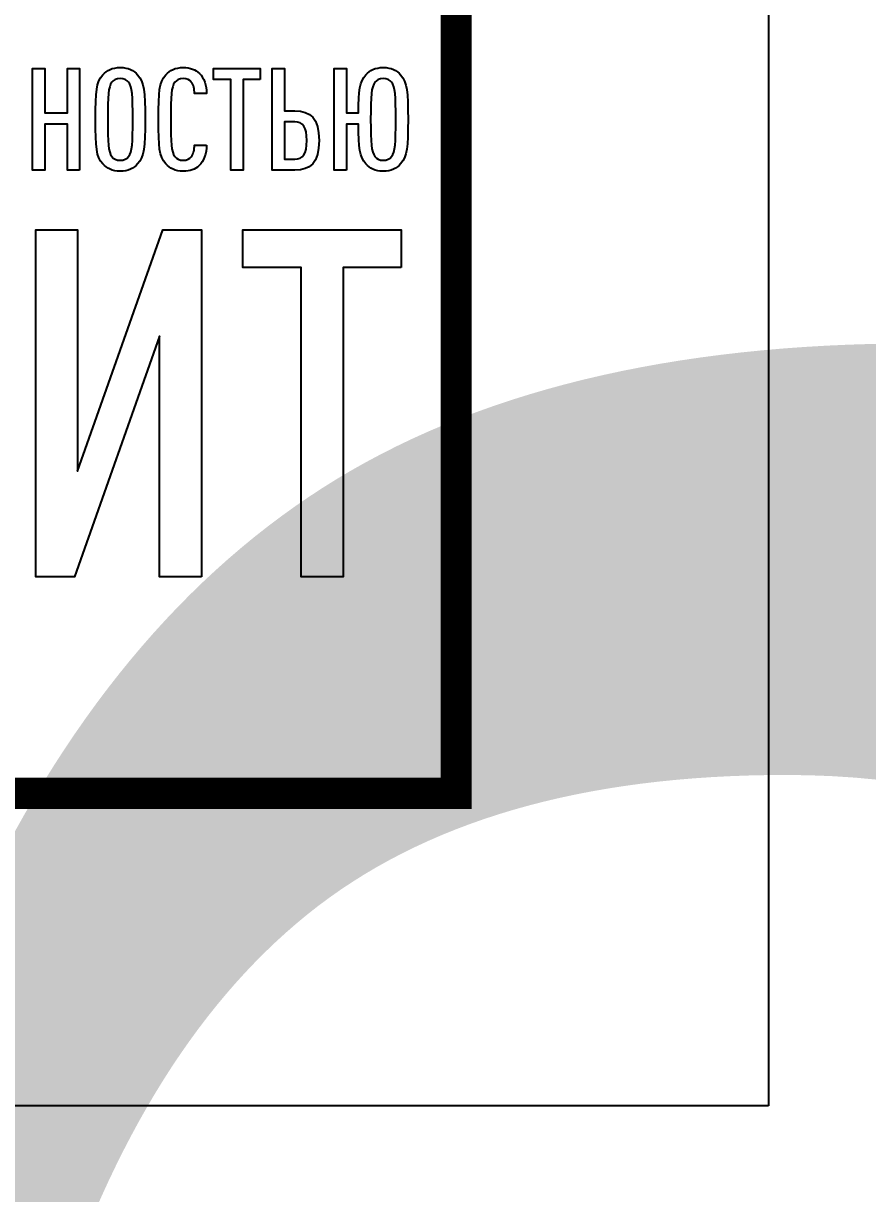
# Model space of a CAD drawing. Header units: metres. Extents: x 1563 to 4966, y -517 to 1463.
# Drawn here: x 2612.12 to 2625.62, y 821.35 to 840.07 of the extents above; entities that cross this region are included whole.
import ezdxf
from ezdxf.enums import TextEntityAlignment as Align

# ---------------------------------------------------------------- set-up
doc = ezdxf.new("R2018")
doc.units = ezdxf.units.M
doc.layers.add('layer 1', color=7, linetype='Continuous')
doc.layers.add('Форматы', color=7, linetype='Continuous')
doc.styles.get("Standard").update_dxf_attribs({"font": 'GOST Common.ttf'})

# ---------------------------------------------------------------- blocks, each defined once
blk = doc.blocks.new('Лого')
at = {"layer": 'layer 1', "color": 159}
for points, knots in [([(9.0238, 1.9399), (9.0238, 1.9399), (9.0238, 2.3015), (9.0238, 2.3015), (9.0238, 2.3015), (9.0238, 2.3015), (8.9801, 2.3015), (8.9801, 2.3015), (8.9801, 2.3015), (8.9801, 2.3015), (8.9801, 2.1436), (8.9801, 2.1436), (8.9801, 2.1436), (8.9801, 2.1436), (8.8998, 2.1436), (8.8998, 2.1436), (8.8998, 2.1436), (8.8998, 2.1436), (8.8998, 2.3015), (8.8998, 2.3015), (8.8998, 2.3015), (8.8998, 2.3015), (8.8561, 2.3015), (8.8561, 2.3015), (8.8561, 2.3015), (8.8561, 2.3015), (8.8561, 1.9399), (8.8561, 1.9399), (8.8561, 1.9399), (8.8561, 1.9399), (8.8998, 1.9399), (8.8998, 1.9399), (8.8998, 1.9399), (8.8998, 1.9399), (8.8998, 2.1039), (8.8998, 2.1039), (8.8998, 2.1039), (8.8998, 2.1039), (8.9801, 2.1039), (8.9801, 2.1039), (8.9801, 2.1039), (8.9801, 2.1039), (8.9801, 1.9399), (8.9801, 1.9399), (8.9801, 1.9399), (8.9801, 1.9399), (9.0238, 1.9399), (9.0238, 1.9399)], [0, 0, 0, 0, 0.076923, 0.076923, 0.076923, 0.076923, 0.153846, 0.153846, 0.153846, 0.153846, 0.230769, 0.230769, 0.230769, 0.230769, 0.307692, 0.307692, 0.307692, 0.307692, 0.384615, 0.384615, 0.384615, 0.384615, 0.461538, 0.461538, 0.461538, 0.461538, 0.538462, 0.538462, 0.538462, 0.538462, 0.615385, 0.615385, 0.615385, 0.615385, 0.692308, 0.692308, 0.692308, 0.692308, 0.769231, 0.769231, 0.769231, 0.769231, 0.846154, 0.846154, 0.846154, 0.846154, 1, 1, 1, 1]), ([(9.2569, 2.1207), (9.2569, 2.2208), (9.2538, 2.2533), (9.2305, 2.2792), (9.2305, 2.2792), (9.2163, 2.2949), (9.197, 2.3056), (9.1685, 2.3056), (9.1685, 2.3056), (9.1401, 2.3056), (9.1208, 2.2949), (9.1065, 2.2792), (9.1065, 2.2792), (9.0832, 2.2533), (9.0801, 2.2208), (9.0801, 2.1207), (9.0801, 2.1207), (9.0801, 2.0206), (9.0832, 1.9881), (9.1065, 1.9622), (9.1065, 1.9622), (9.1208, 1.9465), (9.1401, 1.9358), (9.1685, 1.9358), (9.1685, 1.9358), (9.197, 1.9358), (9.2163, 1.9465), (9.2305, 1.9622), (9.2305, 1.9622), (9.2538, 1.9881), (9.2569, 2.0206), (9.2569, 2.1207)], [0, 0, 0, 0, 0.111111, 0.111111, 0.111111, 0.111111, 0.222222, 0.222222, 0.222222, 0.222222, 0.333333, 0.333333, 0.333333, 0.333333, 0.444444, 0.444444, 0.444444, 0.444444, 0.555556, 0.555556, 0.555556, 0.555556, 0.666667, 0.666667, 0.666667, 0.666667, 0.777778, 0.777778, 0.777778, 0.777778, 1, 1, 1, 1]), ([(9.4763, 2.0293), (9.4763, 2.0293), (9.4331, 2.0293), (9.4331, 2.0293), (9.4331, 2.0293), (9.4326, 2.014), (9.4296, 1.9983), (9.4215, 1.9876), (9.4215, 1.9876), (9.4159, 1.9805), (9.4067, 1.9749), (9.393, 1.9749), (9.393, 1.9749), (9.3788, 1.9749), (9.3691, 1.9805), (9.363, 1.9886), (9.363, 1.9886), (9.3504, 2.0059), (9.3483, 2.0349), (9.3483, 2.1207), (9.3483, 2.1207), (9.3483, 2.2065), (9.3504, 2.2355), (9.363, 2.2528), (9.363, 2.2528), (9.3691, 2.2609), (9.3788, 2.2665), (9.393, 2.2665), (9.393, 2.2665), (9.4067, 2.2665), (9.4159, 2.2609), (9.4215, 2.2538), (9.4215, 2.2538), (9.4301, 2.2431), (9.4326, 2.2279), (9.4331, 2.2126), (9.4331, 2.2126), (9.4331, 2.2126), (9.4763, 2.2126), (9.4763, 2.2126), (9.4763, 2.2126), (9.4758, 2.2421), (9.4672, 2.268), (9.4504, 2.2843), (9.4504, 2.2843), (9.4362, 2.298), (9.4184, 2.3056), (9.393, 2.3056), (9.393, 2.3056), (9.3646, 2.3056), (9.3448, 2.2949), (9.331, 2.2792), (9.331, 2.2792), (9.3072, 2.2517), (9.3046, 2.2208), (9.3046, 2.1207), (9.3046, 2.1207), (9.3046, 2.0206), (9.3072, 1.9897), (9.331, 1.9622), (9.331, 1.9622), (9.3448, 1.9465), (9.3646, 1.9358), (9.393, 1.9358), (9.393, 1.9358), (9.4169, 1.9358), (9.4347, 1.9429), (9.4489, 1.9556), (9.4489, 1.9556), (9.4667, 1.9719), (9.4758, 1.9988), (9.4763, 2.0293)], [0, 0, 0, 0, 0.052632, 0.052632, 0.052632, 0.052632, 0.105263, 0.105263, 0.105263, 0.105263, 0.157895, 0.157895, 0.157895, 0.157895, 0.210526, 0.210526, 0.210526, 0.210526, 0.263158, 0.263158, 0.263158, 0.263158, 0.315789, 0.315789, 0.315789, 0.315789, 0.368421, 0.368421, 0.368421, 0.368421, 0.421053, 0.421053, 0.421053, 0.421053, 0.473684, 0.473684, 0.473684, 0.473684, 0.526316, 0.526316, 0.526316, 0.526316, 0.578947, 0.578947, 0.578947, 0.578947, 0.631579, 0.631579, 0.631579, 0.631579, 0.684211, 0.684211, 0.684211, 0.684211, 0.736842, 0.736842, 0.736842, 0.736842, 0.789474, 0.789474, 0.789474, 0.789474, 0.842105, 0.842105, 0.842105, 0.842105, 0.894737, 0.894737, 0.894737, 0.894737, 1, 1, 1, 1]), ([(9.6663, 2.2624), (9.6663, 2.2624), (9.6663, 2.3015), (9.6663, 2.3015), (9.6663, 2.3015), (9.6663, 2.3015), (9.5012, 2.3015), (9.5012, 2.3015), (9.5012, 2.3015), (9.5012, 2.3015), (9.5012, 2.2624), (9.5012, 2.2624), (9.5012, 2.2624), (9.5012, 2.2624), (9.5622, 2.2624), (9.5622, 2.2624), (9.5622, 2.2624), (9.5622, 2.2624), (9.5622, 1.9399), (9.5622, 1.9399), (9.5622, 1.9399), (9.5622, 1.9399), (9.6058, 1.9399), (9.6058, 1.9399), (9.6058, 1.9399), (9.6058, 1.9399), (9.6058, 2.2624), (9.6058, 2.2624), (9.6058, 2.2624), (9.6058, 2.2624), (9.6663, 2.2624), (9.6663, 2.2624)], [0, 0, 0, 0, 0.111111, 0.111111, 0.111111, 0.111111, 0.222222, 0.222222, 0.222222, 0.222222, 0.333333, 0.333333, 0.333333, 0.333333, 0.444444, 0.444444, 0.444444, 0.444444, 0.555556, 0.555556, 0.555556, 0.555556, 0.666667, 0.666667, 0.666667, 0.666667, 0.777778, 0.777778, 0.777778, 0.777778, 1, 1, 1, 1]), ([(9.8766, 2.0455), (9.8766, 2.1253), (9.8456, 2.1507), (9.7907, 2.1507), (9.7907, 2.1507), (9.7907, 2.1507), (9.7531, 2.1507), (9.7531, 2.1507), (9.7531, 2.1507), (9.7531, 2.1507), (9.7531, 2.3015), (9.7531, 2.3015), (9.7531, 2.3015), (9.7531, 2.3015), (9.7095, 2.3015), (9.7095, 2.3015), (9.7095, 2.3015), (9.7095, 2.3015), (9.7095, 1.9399), (9.7095, 1.9399), (9.7095, 1.9399), (9.7095, 1.9399), (9.7907, 1.9399), (9.7907, 1.9399), (9.7907, 1.9399), (9.8451, 1.9399), (9.8766, 1.9658), (9.8766, 2.0455)], [0, 0, 0, 0, 0.125, 0.125, 0.125, 0.125, 0.25, 0.25, 0.25, 0.25, 0.375, 0.375, 0.375, 0.375, 0.5, 0.5, 0.5, 0.5, 0.625, 0.625, 0.625, 0.625, 0.75, 0.75, 0.75, 0.75, 1, 1, 1, 1]), ([(9.9741, 1.9399), (9.9741, 1.9399), (9.9741, 2.1039), (9.9741, 2.1039), (9.9741, 2.1039), (9.9741, 2.1039), (10.0167, 2.1039), (10.0167, 2.1039), (10.0167, 2.1039), (10.0173, 2.0171), (10.0213, 1.9876), (10.0432, 1.9622), (10.0432, 1.9622), (10.0569, 1.9465), (10.0767, 1.9358), (10.1051, 1.9358), (10.1051, 1.9358), (10.1336, 1.9358), (10.1529, 1.946), (10.1671, 1.9622), (10.1671, 1.9622), (10.1905, 1.9892), (10.1935, 2.0206), (10.1935, 2.1207), (10.1935, 2.1207), (10.1935, 2.2208), (10.191, 2.2512), (10.1671, 2.2792), (10.1671, 2.2792), (10.1534, 2.2949), (10.1336, 2.3056), (10.1051, 2.3056), (10.1051, 2.3056), (10.0767, 2.3056), (10.0569, 2.2949), (10.0432, 2.2792), (10.0432, 2.2792), (10.0218, 2.2543), (10.0173, 2.2253), (10.0167, 2.1436), (10.0167, 2.1436), (10.0167, 2.1436), (9.9741, 2.1436), (9.9741, 2.1436), (9.9741, 2.1436), (9.9741, 2.1436), (9.9741, 2.3015), (9.9741, 2.3015), (9.9741, 2.3015), (9.9741, 2.3015), (9.9304, 2.3015), (9.9304, 2.3015), (9.9304, 2.3015), (9.9304, 2.3015), (9.9304, 1.9399), (9.9304, 1.9399), (9.9304, 1.9399), (9.9304, 1.9399), (9.9741, 1.9399), (9.9741, 1.9399)], [0, 0, 0, 0, 0.0625, 0.0625, 0.0625, 0.0625, 0.125, 0.125, 0.125, 0.125, 0.1875, 0.1875, 0.1875, 0.1875, 0.25, 0.25, 0.25, 0.25, 0.3125, 0.3125, 0.3125, 0.3125, 0.375, 0.375, 0.375, 0.375, 0.4375, 0.4375, 0.4375, 0.4375, 0.5, 0.5, 0.5, 0.5, 0.5625, 0.5625, 0.5625, 0.5625, 0.625, 0.625, 0.625, 0.625, 0.6875, 0.6875, 0.6875, 0.6875, 0.75, 0.75, 0.75, 0.75, 0.8125, 0.8125, 0.8125, 0.8125, 0.875, 0.875, 0.875, 0.875, 1, 1, 1, 1]), ([(9.2132, 2.1207), (9.2132, 2.0349), (9.2107, 2.0059), (9.198, 1.9886), (9.198, 1.9886), (9.1919, 1.9805), (9.1827, 1.9749), (9.1685, 1.9749), (9.1685, 1.9749), (9.1543, 1.9749), (9.1446, 1.9805), (9.1385, 1.9886), (9.1385, 1.9886), (9.1259, 2.0059), (9.1238, 2.0349), (9.1238, 2.1207), (9.1238, 2.1207), (9.1238, 2.2065), (9.1259, 2.2355), (9.1385, 2.2528), (9.1385, 2.2528), (9.1446, 2.2609), (9.1543, 2.2665), (9.1685, 2.2665), (9.1685, 2.2665), (9.1827, 2.2665), (9.1919, 2.2609), (9.198, 2.2528), (9.198, 2.2528), (9.2107, 2.2355), (9.2132, 2.2065), (9.2132, 2.1207)], [0, 0, 0, 0, 0.111111, 0.111111, 0.111111, 0.111111, 0.222222, 0.222222, 0.222222, 0.222222, 0.333333, 0.333333, 0.333333, 0.333333, 0.444444, 0.444444, 0.444444, 0.444444, 0.555556, 0.555556, 0.555556, 0.555556, 0.666667, 0.666667, 0.666667, 0.666667, 0.777778, 0.777778, 0.777778, 0.777778, 1, 1, 1, 1]), ([(10.1498, 2.1207), (10.1498, 2.0349), (10.1478, 2.0059), (10.1346, 1.9886), (10.1346, 1.9886), (10.1285, 1.9805), (10.1193, 1.9749), (10.1051, 1.9749), (10.1051, 1.9749), (10.0909, 1.9749), (10.0818, 1.9805), (10.0757, 1.9886), (10.0757, 1.9886), (10.0625, 2.0059), (10.0604, 2.0349), (10.0604, 2.1207), (10.0604, 2.1207), (10.0604, 2.2065), (10.0625, 2.2355), (10.0757, 2.2528), (10.0757, 2.2528), (10.0818, 2.2609), (10.0909, 2.2665), (10.1051, 2.2665), (10.1051, 2.2665), (10.1193, 2.2665), (10.1285, 2.2609), (10.1346, 2.2528), (10.1346, 2.2528), (10.1478, 2.2355), (10.1498, 2.2065), (10.1498, 2.1207)], [0, 0, 0, 0, 0.111111, 0.111111, 0.111111, 0.111111, 0.222222, 0.222222, 0.222222, 0.222222, 0.333333, 0.333333, 0.333333, 0.333333, 0.444444, 0.444444, 0.444444, 0.444444, 0.555556, 0.555556, 0.555556, 0.555556, 0.666667, 0.666667, 0.666667, 0.666667, 0.777778, 0.777778, 0.777778, 0.777778, 1, 1, 1, 1]), ([(9.8329, 2.0455), (9.8329, 1.9968), (9.8187, 1.979), (9.7902, 1.979), (9.7902, 1.979), (9.7902, 1.979), (9.7531, 1.979), (9.7531, 1.979), (9.7531, 1.979), (9.7531, 1.979), (9.7531, 2.1116), (9.7531, 2.1116), (9.7531, 2.1116), (9.7531, 2.1116), (9.7902, 2.1116), (9.7902, 2.1116), (9.7902, 2.1116), (9.8187, 2.1116), (9.8329, 2.0938), (9.8329, 2.0455)], [0, 0, 0, 0, 0.166667, 0.166667, 0.166667, 0.166667, 0.333333, 0.333333, 0.333333, 0.333333, 0.5, 0.5, 0.5, 0.5, 0.666667, 0.666667, 0.666667, 0.666667, 1, 1, 1, 1]), ([(9.4574, 0.4914), (9.4574, 0.4914), (9.4574, 1.7272), (9.4574, 1.7272), (9.4574, 1.7272), (9.4574, 1.7272), (9.3202, 1.7272), (9.3202, 1.7272), (9.3202, 1.7272), (9.3202, 1.7272), (9.0165, 0.8681), (9.0165, 0.8681), (9.0165, 0.8681), (9.0165, 0.8681), (9.0165, 1.7272), (9.0165, 1.7272), (9.0165, 1.7272), (9.0165, 1.7272), (8.8673, 1.7272), (8.8673, 1.7272), (8.8673, 1.7272), (8.8673, 1.7272), (8.8673, 0.4914), (8.8673, 0.4914), (8.8673, 0.4914), (8.8673, 0.4914), (9.0061, 0.4914), (9.0061, 0.4914), (9.0061, 0.4914), (9.0061, 0.4914), (9.3081, 1.3488), (9.3081, 1.3488), (9.3081, 1.3488), (9.3081, 1.3488), (9.3081, 0.4914), (9.3081, 0.4914), (9.3081, 0.4914), (9.3081, 0.4914), (9.4574, 0.4914), (9.4574, 0.4914)], [0, 0, 0, 0, 0.090909, 0.090909, 0.090909, 0.090909, 0.181818, 0.181818, 0.181818, 0.181818, 0.272727, 0.272727, 0.272727, 0.272727, 0.363636, 0.363636, 0.363636, 0.363636, 0.454545, 0.454545, 0.454545, 0.454545, 0.545455, 0.545455, 0.545455, 0.545455, 0.636364, 0.636364, 0.636364, 0.636364, 0.727273, 0.727273, 0.727273, 0.727273, 0.818182, 0.818182, 0.818182, 0.818182, 1, 1, 1, 1]), ([(10.169, 1.5935), (10.169, 1.5935), (10.169, 1.7272), (10.169, 1.7272), (10.169, 1.7272), (10.169, 1.7272), (9.6049, 1.7272), (9.6049, 1.7272), (9.6049, 1.7272), (9.6049, 1.7272), (9.6049, 1.5935), (9.6049, 1.5935), (9.6049, 1.5935), (9.6049, 1.5935), (9.8132, 1.5935), (9.8132, 1.5935), (9.8132, 1.5935), (9.8132, 1.5935), (9.8132, 0.4914), (9.8132, 0.4914), (9.8132, 0.4914), (9.8132, 0.4914), (9.9624, 0.4914), (9.9624, 0.4914), (9.9624, 0.4914), (9.9624, 0.4914), (9.9624, 1.5935), (9.9624, 1.5935), (9.9624, 1.5935), (9.9624, 1.5935), (10.169, 1.5935), (10.169, 1.5935)], [0, 0, 0, 0, 0.111111, 0.111111, 0.111111, 0.111111, 0.222222, 0.222222, 0.222222, 0.222222, 0.333333, 0.333333, 0.333333, 0.333333, 0.444444, 0.444444, 0.444444, 0.444444, 0.555556, 0.555556, 0.555556, 0.555556, 0.666667, 0.666667, 0.666667, 0.666667, 0.777778, 0.777778, 0.777778, 0.777778, 1, 1, 1, 1])]:
    blk.add_open_spline(points, degree=3, knots=knots, dxfattribs=at)
blk = doc.blocks.new('*U319')
blk.add_lwpolyline([(0, 0), (420, 0), (420, -297), (0, -297)], close=True)
at = {"const_width": 0.5}
blk.add_lwpolyline([(20, -5), (415, -5), (415, -292), (20, -292)], close=True, dxfattribs=at)
at = {"xscale": 4.492609629394886, "yscale": 4.492609629394886, "zscale": 4.492609629394886}
blk.add_blockref('Лого', (368.434, -290.745), dxfattribs=at)
blk.add_attdef('РАЗРАБОТАЛ', text='', height=2.5).set_placement((250.501, -264.224), align=Align.MIDDLE_LEFT)
at = {"flags": 8}
for tag, height, p in [('ДАТА', 2.5, (290.074, -264.402)), ('ЛИСТ', 3, (386.388, -271.915)), ('ЛИСТОВ', 3, (403.888, -271.915)), ('ФОРМАТ', 3, (380.972, -294.745))]:
    blk.add_attdef(tag, text='', height=height, dxfattribs=at).set_placement(p, align=Align.MIDDLE_CENTER)
blk.add_attdef('ПРОВЕРИЛ', (250.749, -270.729), '', height=2.5)
at = {"lineweight": 30, "flags": 104}
for tag, p in [('ТЕПЛОВЫЕ_СЕТИ', (330, -269.5)), ('ИМЯ_ЧЕРТЕЖА', (330, -284.5))]:
    blk.add_attdef(tag, text='', height=3, dxfattribs=at).set_placement(p, align=Align.MIDDLE_CENTER)

msp = doc.modelspace()

# ---------------------------------------------------------------- block references
at = {"layer": 'Форматы'}
ref = msp.add_blockref('*U319', (2204.0412, 1119.7546), dxfattribs=at)
lines = msp.add_mtext('Неподвижная опора Н1, Н2, Н3', dxfattribs={"layer": '0', "insert": (2534.0412, 835.2546), "char_height": 70, "attachment_point": 1})
ref.add_attrib('ИМЯ_ЧЕРТЕЖА', '', (2534.0412, 835.2546), dxfattribs={"flags": 104}).embed_mtext(lines)
lines = msp.add_mtext('Архитектурно-строительные решения', dxfattribs={"layer": '0', "insert": (2534.0412, 850.2546), "char_height": 70, "attachment_point": 1})
ref.add_attrib('ТЕПЛОВЫЕ_СЕТИ', '', (2534.0412, 850.2546), dxfattribs={"flags": 104}).embed_mtext(lines)

doc.saveas('drawing.dxf')
